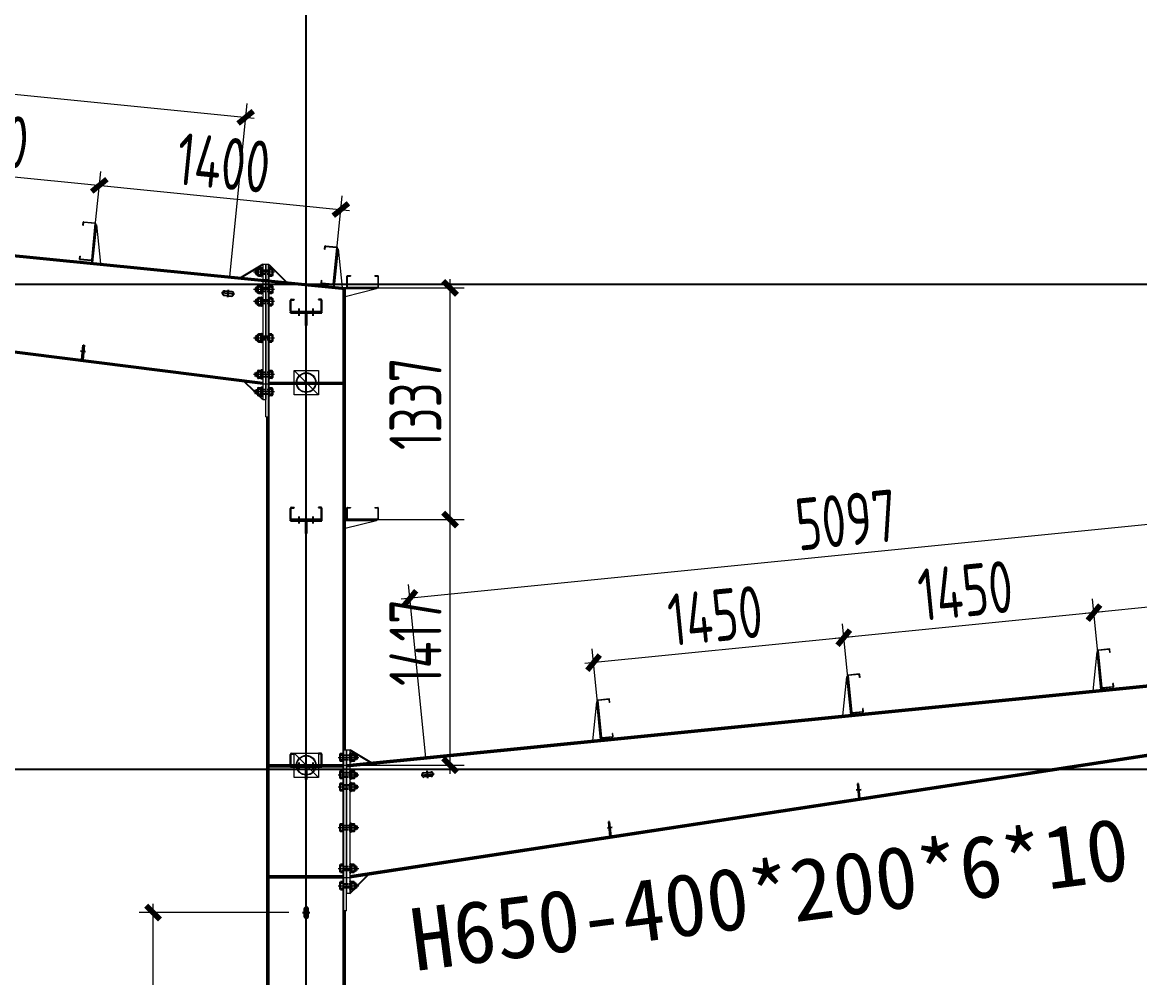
# Model space of a CAD drawing. Header units: millimetres. Extents: x -300006 to 582436, y -239689 to 0.
# Drawn here: x -90840 to -84396, y -213119 to -207606 of the extents above; entities that cross this region are included whole.
import ezdxf

# ---------------------------------------------------------------- set-up
doc = ezdxf.new("R2010")
doc.units = ezdxf.units.MM
doc.linetypes.add('ACAD_ISO02W100', pattern=[15, 12, -3])
doc.linetypes.add('DIVIDE2', pattern=[15.875, 6.35, -3.175, 0, -3.175, 0, -3.175])
for name, color, linetype in [('CENTER', 1, 'Continuous'), ('OTHEA', 253, 'Continuous'), ('PUB_HATCH', 8, 'Continuous'), ('一般文字', 6, 'Continuous'), ('螺栓', 15, 'Continuous')]:
    doc.layers.add(name, color=color, linetype=linetype)
doc.layers.add('钢架', color=7, linetype='Continuous', lineweight=25)
doc.styles.add('宋体', font='')
doc.styles.add('样式 1', font='gbenor.shx', dxfattribs={"width": 0.8, "height": 300})
doc.styles.get('宋体').set_extended_font_data('SimSun')
doc.dimstyles.new('1细化GJ实际标注', dxfattribs={"dimtxt": 800, "dimasz": 80, "dimexe": 80, "dimexo": 100, "dimgap": 50, "dimtad": 1, "dimdec": 0, "dimzin": 0, "dimdsep": 46, "dimtxsty": '样式 1', "dimblk1": 'ARCHTICK', "dimblk2": 'ARCHTICK', "dimsah": 1, "dimcen": 0.09, "dimdle": 50, "dimclrd": 252, "dimclre": 252, "dimclrt": 7, "dimadec": 0, "dimazin": 0, "dimtfac": 1, "dimtdec": 0, "dimtix": 1, "dimtmove": 2, "dimatfit": 3, "dimldrblk": 'ARCHTICK', "dimfxl": 80, "dimtolj": 1, "dimtzin": 0, "dimlwd": 13, "dimlwe": 13, "dimarcsym": 0})

# ---------------------------------------------------------------- blocks, each defined once
blk = doc.blocks.new('螺栓')
at = {"layer": 'CENTER', "lineweight": 18, "ltscale": 10}
blk.add_line((-69.5, 0), (50, 0), dxfattribs=at)
at = {"layer": '螺栓'}
for p, q in [((-58, -18.1), (-58, 18.1)), ((-58, 18.1), (-58, -18.1)), ((-55.3, 22), (-42.4, 22)), ((-39.7, -18.1), (-39.7, 18.1)), ((-39.7, -18.1), (-39.7, 18.1)), ((-39.7, -11), (-39.7, 11)), ((0, -22), (0, 22)), ((2.7, 24.7), (4.6, 24.7)), ((7.3, 22), (7.3, -22)), ((7.3, -18.1), (7.3, 18.1)), ((10.1, 22), (22.9, 22)), ((25.7, -18.1), (25.7, 18.1)), ((25.7, -18.1), (25.7, 18.1)), ((25.7, -11), (25.7, 11)), ((25.7, 11), (36.7, 11)), ((36.7, 11), (39.4, 8.2)), ((39.4, 8.2), (39.4, -7.9)), ((-58, -14.1), (-58, -18.1)), ((-42.4, -22), (-55.3, -22)), ((4.6, -24.8), (2.7, -24.8)), ((7.3, -14.1), (7.3, -18.1)), ((22.9, -22), (10.1, -22)), ((34.8, -11), (25.7, -11)), ((37.1, -11), (34.8, -11)), ((39.4, -7.9), (37.1, -11))]:
    blk.add_line(p, q, dxfattribs=at)
at = {"layer": '螺栓', "color": 5, "linetype": 'ACAD_ISO02W100'}
for p, q in [((-58, -11), (-58, 11)), ((7.3, 11), (-39.7, 11)), ((7.3, -11), (7.3, 11)), ((-39.7, -11), (7.3, -11))]:
    blk.add_line(p, q, dxfattribs=at)
at = {"layer": '螺栓', "lineweight": 18}
for p, q in [((-55.3, 14.1), (-42.4, 14.1)), ((10.1, 14.1), (22.9, 14.1)), ((-55.3, -14.1), (-42.4, -14.1)), ((10.1, -14.1), (22.9, -14.1))]:
    blk.add_line(p, q, dxfattribs=at)
at = {"layer": '螺栓', "color": 5}
for p, q in [((26, 0), (25.8, -11)), ((26.2, 11), (26, 0)), ((27.5, 0), (27.4, -0.7)), ((27.5, 5.1), (27.5, 3.6)), ((27.5, 2.9), (27.5, 1.5)), ((27.5, 0.7), (27.5, 0)), ((27.7, 11), (27.6, 10.2)), ((27.6, 9.5), (27.6, 8)), ((27.6, 7.3), (27.6, 5.8)), ((28.9, 0), (28.7, -11)), ((29.1, 11), (28.9, 0)), ((30.5, 5.1), (30.4, 3.6)), ((30.4, 2.9), (30.4, 1.4)), ((30.4, 0.7), (30.4, 0)), ((30.4, 0), (30.4, -0.8)), ((30.6, 11), (30.5, 10.1)), ((30.5, 9.4), (30.5, 8)), ((30.5, 7.2), (30.5, 5.8)), ((31.8, 0), (31.6, -11)), ((32, 11), (31.8, 0)), ((33.4, 5), (33.3, 3.5)), ((33.3, 2.8), (33.3, 1.4)), ((33.3, 0.6), (33.3, 0)), ((33.3, 0), (33.3, -0.8)), ((33.4, 9.4), (33.4, 7.9)), ((33.4, 7.2), (33.4, 5.7)), ((33.5, 11), (33.5, 10.1)), ((34.7, 0), (34.5, -11)), ((34.9, 11), (34.7, 0)), ((36.2, 2.8), (36.2, 1.3)), ((36.2, 0.6), (36.2, 0)), ((36.2, 0), (36.2, -0.9)), ((36.4, 9.3), (36.3, 7.9)), ((36.3, 7.1), (36.3, 5.7)), ((36.3, 5), (36.3, 3.5)), ((36.4, 11), (36.4, 10)), ((37.6, 0), (37.5, -10.5)), ((37.8, 9.8), (37.6, 0)), ((39.2, 2.7), (39.1, 1.3)), ((39.1, 0.5), (39.1, 0)), ((39.1, 0), (39.1, -0.9)), ((39.3, 8.4), (39.2, 7.8)), ((39.2, 7.1), (39.2, 5.6)), ((39.2, 4.9), (39.2, 3.4)), ((27.4, -5.8), (27.3, -7.3)), ((27.3, -8), (27.3, -9.4)), ((27.3, -10.2), (27.3, -11)), ((27.4, -1.4), (27.4, -2.9)), ((27.4, -3.6), (27.4, -5.1)), ((30.3, -5.9), (30.2, -7.3)), ((30.2, -8), (30.2, -9.5)), ((30.2, -10.2), (30.2, -11)), ((30.3, -1.5), (30.3, -2.9)), ((30.3, -3.7), (30.3, -5.1)), ((33.1, -8.1), (33.1, -9.5)), ((33.1, -10.3), (33.1, -11)), ((33.3, -1.5), (33.2, -3)), ((33.2, -3.7), (33.2, -5.2)), ((33.2, -5.9), (33.2, -7.4)), ((36.1, -8.1), (36, -9.6)), ((36, -10.3), (36, -11)), ((36.2, -1.6), (36.1, -3.1)), ((36.1, -3.8), (36.1, -5.2)), ((36.1, -6), (36.1, -7.4)), ((39.1, -1.6), (39, -3.1)), ((39, -3.8), (39, -5.3)), ((39, -6), (39, -7.5)), ((39, -8.2), (39, -8.5))]:
    blk.add_line(p, q, dxfattribs=at)
at = {"layer": '螺栓'}
for centre, radius, start, end in [((-53.8, 18.1), 4.18, 110.03593, 249.96306), ((-20.3, 0), 37.7, 157.98788, 202.01112), ((-43.9, 18.1), 4.18, 290.03593, 69.96306), ((-77.4, 0), 37.7, 337.98788, 22.01112), ((2.7, 22), 2.75, 89.9995, 179.9995), ((4.6, 22), 2.75, 359.9995, 89.9995), ((11.5, 18.1), 4.18, 110.03593, 249.96306), ((45.1, 0), 37.7, 157.98788, 202.01112), ((21.5, 18.1), 4.18, 290.03593, 69.96306), ((-12.1, 0), 37.7, 337.98788, 22.01112), ((-53.8, -18.1), 4.18, 110.03593, 249.96306), ((-43.9, -18.1), 4.18, 290.03593, 69.96306), ((2.7, -22), 2.75, 179.9995, 269.9995), ((4.6, -22), 2.75, 269.9995, 359.9995), ((11.5, -18.1), 4.18, 110.03593, 249.96306), ((21.5, -18.1), 4.18, 290.03593, 69.96306)]:
    blk.add_arc(centre, radius, start, end, dxfattribs=at)
blk = doc.blocks.new('_ArchTick')
at = {"color": 0, "linetype": 'ByBlock', "const_width": 0.4}
blk.add_lwpolyline([(-0.5, -0.5), (0.5, 0.5)], dxfattribs=at)
blk = doc.blocks.new('*D416')
at = {"color": 252, "lineweight": 13, "transparency": 16777216}
for p, q in [((-91823.4, -208753.2), (-91780.9, -208327.9)), ((-91838.6, -208402.5), (-90346, -208551.6)), ((-90430.3, -208892.4), (-90387.8, -208467))]:
    blk.add_line(p, q, dxfattribs=at)
at = {"layer": 'Defpoints', "color": 0, "transparency": 16777216}
for p in [(-90395.8, -208546.6), (-91833.3, -208852.7), (-90440.3, -208991.9)]:
    blk.add_point(p, dxfattribs=at)
at = {"color": 252, "lineweight": 13, "transparency": 16777216, "xscale": 80, "yscale": 80, "zscale": 80}
for p, rotation in [((-91788.9, -208407.5), 174.294970098202), ((-90395.8, -208546.6), 354.294970098202)]:
    blk.add_blockref('_ArchTick', p, dxfattribs=dict(at, rotation=rotation))
at = {"color": 7, "transparency": 16777216, "insert": (-91072.4, -208278.1), "char_height": 300, "attachment_point": 5, "rotation": 354.29497, "style": '样式 1'}
blk.add_mtext('\\A1;1400', dxfattribs=at)
blk = doc.blocks.new('*D418')
at = {"color": 252, "lineweight": 13, "transparency": 16777216}
for p, q in [((-90430.3, -208892.4), (-90387.8, -208467)), ((-90445.5, -208541.7), (-88953, -208690.8)), ((-89037.3, -209031.6), (-88994.8, -208606.2))]:
    blk.add_line(p, q, dxfattribs=at)
at = {"layer": 'Defpoints', "color": 0, "transparency": 16777216}
for p in [(-89002.7, -208685.8), (-90440.3, -208991.9), (-89047.2, -209131.1)]:
    blk.add_point(p, dxfattribs=at)
at = {"color": 252, "lineweight": 13, "transparency": 16777216, "xscale": 80, "yscale": 80, "zscale": 80}
for p, rotation in [((-90395.8, -208546.6), 174.294970098202), ((-89002.7, -208685.8), 354.294970098202)]:
    blk.add_blockref('_ArchTick', p, dxfattribs=dict(at, rotation=rotation))
at = {"color": 7, "transparency": 16777216, "insert": (-89679.4, -208417.2), "char_height": 300, "attachment_point": 5, "rotation": 354.29497, "style": '样式 1'}
blk.add_mtext('\\A1;1400', dxfattribs=at)
blk = doc.blocks.new('*D425')
at = {"color": 252, "lineweight": 13, "transparency": 16777216}
for p, q in [((-83182.5, -211213.8), (-83225, -210788.5)), ((-83167.3, -210863.1), (-84709.6, -211017.2)), ((-84625.3, -211358), (-84667.8, -210932.6))]:
    blk.add_line(p, q, dxfattribs=at)
at = {"layer": 'Defpoints', "color": 0, "transparency": 16777216}
for p in [(-84659.8, -211012.2), (-83172.5, -211313.3), (-84615.4, -211457.5)]:
    blk.add_point(p, dxfattribs=at)
at = {"color": 252, "lineweight": 13, "transparency": 16777216, "xscale": 80, "yscale": 80, "zscale": 80}
for p, rotation in [((-83217, -210868.1), 5.705221737522388), ((-84659.8, -211012.2), 185.7052217375224)]:
    blk.add_blockref('_ArchTick', p, dxfattribs=dict(at, rotation=rotation))
at = {"color": 7, "transparency": 16777216, "insert": (-83958.3, -210741.2), "char_height": 300, "attachment_point": 5, "rotation": 5.70522, "style": '样式 1'}
blk.add_mtext('\\A1;1450', dxfattribs=at)
blk = doc.blocks.new('*D426')
at = {"color": 252, "lineweight": 13, "transparency": 16777216}
for p, q in [((-84625.3, -211358.1), (-84667.8, -210932.8)), ((-84610.1, -211007.4), (-86152.4, -211161.5)), ((-86068.1, -211502.3), (-86110.6, -211076.9))]:
    blk.add_line(p, q, dxfattribs=at)
at = {"layer": 'Defpoints', "color": 0, "transparency": 16777216}
for p in [(-86102.6, -211156.5), (-84615.3, -211457.6), (-86058.2, -211601.8)]:
    blk.add_point(p, dxfattribs=at)
at = {"color": 252, "lineweight": 13, "transparency": 16777216, "xscale": 80, "yscale": 80, "zscale": 80}
for p, rotation in [((-84659.8, -211012.4), 5.705221737522388), ((-86102.6, -211156.5), 185.7052217375224)]:
    blk.add_blockref('_ArchTick', p, dxfattribs=dict(at, rotation=rotation))
at = {"color": 7, "transparency": 16777216, "insert": (-85401.1, -210885.4), "char_height": 300, "attachment_point": 5, "rotation": 5.70522, "style": '样式 1'}
blk.add_mtext('\\A1;1450', dxfattribs=at)
blk = doc.blocks.new('*D427')
at = {"color": 252, "lineweight": 13, "transparency": 16777216}
for p, q in [((-86068.1, -211502.4), (-86110.6, -211077)), ((-86052.9, -211151.7), (-87595.2, -211305.8)), ((-87510.9, -211646.5), (-87553.4, -211221.2))]:
    blk.add_line(p, q, dxfattribs=at)
at = {"layer": 'Defpoints', "color": 0, "transparency": 16777216}
for p in [(-87545.4, -211300.8), (-86058.1, -211601.9), (-87501, -211746)]:
    blk.add_point(p, dxfattribs=at)
at = {"color": 252, "lineweight": 13, "transparency": 16777216, "xscale": 80, "yscale": 80, "zscale": 80}
for p, rotation in [((-86102.6, -211156.6), 5.705221737522388), ((-87545.4, -211300.8), 185.7052217375224)]:
    blk.add_blockref('_ArchTick', p, dxfattribs=dict(at, rotation=rotation))
at = {"color": 7, "transparency": 16777216, "insert": (-86843.9, -211029.7), "char_height": 300, "attachment_point": 5, "rotation": 5.70522, "style": '样式 1'}
blk.add_mtext('\\A1;1450', dxfattribs=at)
blk = doc.blocks.new('*D452')
at = {"color": 252, "lineweight": 13, "transparency": 16777216}
for p, q in [((-88877.5, -209138.2), (-88292.6, -209138.2)), ((-88372.6, -210525.6), (-88372.6, -209088.2)), ((-88877.5, -210475.6), (-88292.6, -210475.6))]:
    blk.add_line(p, q, dxfattribs=at)
at = {"layer": 'Defpoints', "color": 0, "transparency": 16777216}
for p in [(-88977.5, -209138.2), (-88372.6, -209138.2), (-88977.5, -210475.6)]:
    blk.add_point(p, dxfattribs=at)
at = {"color": 252, "lineweight": 13, "transparency": 16777216, "xscale": 80, "yscale": 80, "zscale": 80}
for p, rotation in [((-88372.6, -209138.2), 90), ((-88372.6, -210475.6), 270)]:
    blk.add_blockref('_ArchTick', p, dxfattribs=dict(at, rotation=rotation))
at = {"color": 7, "transparency": 16777216, "insert": (-88572.6, -209806.9), "char_height": 300, "attachment_point": 5, "rotation": 90, "style": '样式 1'}
blk.add_mtext('\\A1;1337', dxfattribs=at)
blk = doc.blocks.new('*D453')
at = {"color": 252, "lineweight": 13, "transparency": 16777216}
for p, q in [((-88372.6, -211942.9), (-88372.6, -210425.6)), ((-88877.3, -210475.6), (-88292.6, -210475.6)), ((-88869.5, -211892.9), (-88292.6, -211892.9))]:
    blk.add_line(p, q, dxfattribs=at)
at = {"layer": 'Defpoints', "color": 0, "transparency": 16777216}
for p in [(-88977.3, -210475.6), (-88372.6, -210475.6), (-88969.5, -211892.9)]:
    blk.add_point(p, dxfattribs=at)
at = {"color": 252, "lineweight": 13, "transparency": 16777216, "xscale": 80, "yscale": 80, "zscale": 80}
for p, rotation in [((-88372.6, -210475.6), 90), ((-88372.6, -211892.9), 270)]:
    blk.add_blockref('_ArchTick', p, dxfattribs=dict(at, rotation=rotation))
at = {"color": 7, "transparency": 16777216, "insert": (-88572.6, -211184.3), "char_height": 300, "attachment_point": 5, "rotation": 90, "style": '样式 1'}
blk.add_mtext('\\A1;1417', dxfattribs=at)
blk = doc.blocks.new('*D461')
at = {"color": 252, "lineweight": 13, "transparency": 16777216}
for p, q in [((-95491.5, -208486.8), (-95391.8, -207489.5)), ((-95449.5, -207564.2), (-89501.9, -208158.9)), ((-89643.5, -209072), (-89543.7, -208074.3))]:
    blk.add_line(p, q, dxfattribs=at)
at = {"layer": 'Defpoints', "color": 0, "transparency": 16777216}
for p in [(-89551.7, -208153.9), (-95501.4, -208586.3), (-89653.5, -209171.5)]:
    blk.add_point(p, dxfattribs=at)
at = {"color": 252, "lineweight": 13, "transparency": 16777216, "xscale": 80, "yscale": 80, "zscale": 80}
for p, rotation in [((-95399.7, -207569.1), 174.2894068624918), ((-89551.7, -208153.9), 354.2894068624918)]:
    blk.add_blockref('_ArchTick', p, dxfattribs=dict(at, rotation=rotation))
at = {"color": 7, "transparency": 16777216, "insert": (-92455.8, -207662.5), "char_height": 300, "attachment_point": 5, "rotation": 354.28941, "style": '样式 1'}
blk.add_mtext('\\A1;5877', dxfattribs=at)
blk = doc.blocks.new('*D465')
at = {"color": 252, "lineweight": 13, "transparency": 16777216}
for p, q in [((-83440.5, -211340), (-83540.2, -210342.8)), ((-83482.5, -210417.4), (-88654.2, -210934.6)), ((-88512.6, -211847.2), (-88612.4, -210850))]:
    blk.add_line(p, q, dxfattribs=at)
at = {"layer": 'Defpoints', "color": 0, "transparency": 16777216}
for p in [(-88604.4, -210929.6), (-83430.5, -211439.5), (-88502.7, -211946.7)]:
    blk.add_point(p, dxfattribs=at)
at = {"color": 252, "lineweight": 13, "transparency": 16777216, "xscale": 80, "yscale": 80, "zscale": 80}
for p, rotation in [((-83532.2, -210422.4), 5.710593137500392), ((-88604.4, -210929.6), 185.7105931375004)]:
    blk.add_blockref('_ArchTick', p, dxfattribs=dict(at, rotation=rotation))
at = {"color": 7, "transparency": 16777216, "insert": (-86088.2, -210477), "char_height": 300, "attachment_point": 5, "rotation": 5.71059, "style": '样式 1'}
blk.add_mtext('\\A1;5097', dxfattribs=at)
blk = doc.blocks.new('*D475')
at = {"color": 252, "lineweight": 13, "transparency": 16777216}
for p, q in [((-90085.7, -214565.7), (-90085.7, -212693.2)), ((-89302.5, -212743.2), (-90165.7, -212743.2)), ((-89302.5, -214515.7), (-90165.7, -214515.7))]:
    blk.add_line(p, q, dxfattribs=at)
at = {"layer": 'Defpoints', "color": 0, "transparency": 16777216}
for p in [(-90085.7, -212743.2), (-89202.5, -212743.2), (-89202.5, -214515.7)]:
    blk.add_point(p, dxfattribs=at)
at = {"color": 252, "lineweight": 13, "transparency": 16777216, "xscale": 80, "yscale": 80, "zscale": 80}
for p, rotation in [((-90085.7, -212743.2), 90), ((-90085.7, -214515.7), 270)]:
    blk.add_blockref('_ArchTick', p, dxfattribs=dict(at, rotation=rotation))
at = {"color": 7, "transparency": 16777216, "insert": (-90285.7, -213629.4), "char_height": 300, "attachment_point": 5, "rotation": 90, "style": '样式 1'}
blk.add_mtext('\\A1;1772', dxfattribs=at)

msp = doc.modelspace()

# ---------------------------------------------------------------- linework, layer by layer
at = {"color": 1}
for p, q in [((-89202.5, -221915.7), (-89202.5, -200167.6)), ((-89202.5, -221915.7), (-89202.5, -205250.3)), ((-113565.6, -209115.7), (-52679.5, -209115.7)), ((-113565.6, -211915.7), (-52679.5, -211915.7))]:
    msp.add_line(p, q, dxfattribs=at)
at = {"color": 0}
for p, q in [((-98997.5, -208136.2), (-88977.5, -209138.2)), ((-98979.5, -208146), (-88977.5, -209146.2)), ((-98979.5, -208478.4), (-89453.5, -209684.6)), ((-98979.5, -208486.5), (-89453.5, -209692.7)), ((-89417.5, -221915.7), (-89417.5, -209002.4)), ((-88987.5, -221915.7), (-88987.5, -209137.2)), ((-88977.5, -211802.9), (-88977.5, -209138.2)), ((-89417.5, -209684.7), (-88987.5, -209684.7)), ((-89417.5, -209692.7), (-88987.5, -209692.7)), ((-89427.5, -221915.7), (-89427.5, -209882.7)), ((-84220.4, -211418), (-88969.5, -211892.9)), ((-84219.4, -211427.9), (-88968.5, -211902.8)), ((-84182.9, -211806.5), (-88953, -212533.3)), ((-84181.4, -211816.3), (-88951.5, -212543.2)), ((-88987.5, -211892.9), (-89417.5, -211892.9)), ((-88987.5, -211902.9), (-89417.5, -211902.9)), ((-88987.5, -212533.2), (-89417.5, -212533.2)), ((-88987.5, -212543.2), (-89417.5, -212543.2)), ((-88977.5, -221915.7), (-88977.5, -212733.2))]:
    msp.add_line(p, q, dxfattribs=at)
at = {"color": 3, "lineweight": 13}
for p, q in [((-90489.9, -208775.8), (-90488.1, -208758.9)), ((-90489.9, -208775.8), (-90488.1, -208758.9)), ((-90486.9, -208776.1), (-90485.3, -208761.2)), ((-90486.9, -208776.1), (-90485.3, -208761.2)), ((-90484.8, -208756.2), (-90420.1, -208762.5)), ((-90484.8, -208756.2), (-90420.1, -208762.5)), ((-90483.1, -208759.4), (-90422.4, -208765.3)), ((-90483.1, -208759.4), (-90422.4, -208765.3)), ((-90489.9, -208775.8), (-90486.9, -208776.1)), ((-90489.9, -208775.8), (-90486.9, -208776.1)), ((-90420.7, -208767.4), (-90441.7, -208976.7)), ((-90420.7, -208767.4), (-90441.7, -208976.7)), ((-90417.4, -208764.4), (-90440.3, -208991.9)), ((-90417.4, -208764.4), (-90440.3, -208991.9)), ((-90418.2, -208772.7), (-90440.3, -208991.9)), ((-90418.2, -208772.7), (-90440.3, -208991.9)), ((-90417.5, -208765.8), (-90438.9, -208979)), ((-90417.5, -208765.8), (-90438.9, -208979)), ((-90412.2, -208773.4), (-90434.3, -208992.5)), ((-90412.2, -208773.4), (-90434.3, -208992.5)), ((-90412.2, -208773.4), (-90434.3, -208992.5)), ((-90412.2, -208773.4), (-90434.3, -208992.5)), ((-90418.2, -208772.7), (-90412.2, -208773.4)), ((-90418.2, -208772.7), (-90412.2, -208773.4)), ((-90412.2, -208773.4), (-90388.8, -208997)), ((-90412.2, -208773.4), (-90388.8, -208997)), ((-90509.5, -208972), (-90507.8, -208955.1)), ((-90509.5, -208972), (-90507.8, -208955.1)), ((-90507.8, -208955.1), (-90504.8, -208955.4)), ((-90507.8, -208955.1), (-90504.8, -208955.4)), ((-90506.4, -208970.4), (-90504.8, -208955.4)), ((-90506.4, -208970.4), (-90504.8, -208955.4)), ((-89096.8, -208914.9), (-89095, -208898)), ((-89096.8, -208914.9), (-89095, -208898)), ((-89096.8, -208914.9), (-89093.8, -208915.2)), ((-89096.8, -208914.9), (-89093.8, -208915.2)), ((-89093.8, -208915.2), (-89092.3, -208900.3)), ((-89093.8, -208915.2), (-89092.3, -208900.3)), ((-89091.7, -208895.4), (-89027.1, -208901.6)), ((-89091.7, -208895.4), (-89027.1, -208901.6)), ((-89090.1, -208898.5), (-89029.4, -208904.4)), ((-89090.1, -208898.5), (-89029.4, -208904.4)), ((-89027.6, -208906.6), (-89048.6, -209115.8)), ((-89027.6, -208906.6), (-89048.6, -209115.8)), ((-89024.3, -208903.6), (-89047.2, -209131.1)), ((-89024.3, -208903.6), (-89047.2, -209131.1)), ((-89025.1, -208911.9), (-89047.2, -209131.1)), ((-89025.1, -208911.9), (-89047.2, -209131.1)), ((-89024.4, -208904.9), (-89045.8, -209118.1)), ((-89024.4, -208904.9), (-89045.8, -209118.1)), ((-89019.2, -208912.5), (-89041.2, -209131.7)), ((-89019.2, -208912.5), (-89041.2, -209131.7)), ((-89019.2, -208912.5), (-89041.2, -209131.7)), ((-89019.2, -208912.5), (-89041.2, -209131.7)), ((-89025.1, -208911.9), (-89019.2, -208912.5)), ((-89025.1, -208911.9), (-89019.2, -208912.5)), ((-89019.2, -208912.5), (-88995.8, -209136.2)), ((-89019.2, -208912.5), (-88995.8, -209136.2)), ((-90442.2, -208981.6), (-90506.9, -208975.3)), ((-90442.2, -208981.6), (-90506.9, -208975.3)), ((-90443.9, -208978.4), (-90504.6, -208972.6)), ((-90443.9, -208978.4), (-90504.6, -208972.6)), ((-90440.3, -208991.9), (-90388.8, -208997)), ((-90440.3, -208991.9), (-90388.8, -208997)), ((-88967.4, -209135.2), (-88967.7, -209070.2)), ((-88967.4, -209135.2), (-88967.7, -209070.2)), ((-88964.4, -209133.2), (-88964.7, -209072.3)), ((-88964.4, -209133.2), (-88964.7, -209072.3)), ((-88964.6, -209067.3), (-88947.6, -209067.3)), ((-88964.6, -209067.3), (-88947.6, -209067.3)), ((-88962.7, -209070.3), (-88947.7, -209070.3)), ((-88962.7, -209070.3), (-88947.7, -209070.3)), ((-88947.6, -209067.3), (-88947.7, -209070.3)), ((-88947.6, -209067.3), (-88947.7, -209070.3)), ((-88807.4, -209067.2), (-88790.4, -209067.3)), ((-88807.4, -209067.2), (-88807.4, -209070.2)), ((-88807.4, -209067.2), (-88807.4, -209070.2)), ((-88807.4, -209067.2), (-88790.4, -209067.3)), ((-88807.4, -209070.2), (-88792.4, -209070.2)), ((-88807.4, -209070.2), (-88792.4, -209070.2)), ((-88790.4, -209072.3), (-88790.2, -209133.2)), ((-88790.4, -209072.3), (-88790.2, -209133.2)), ((-88787.4, -209070.3), (-88787.2, -209135.2)), ((-88787.4, -209070.3), (-88787.2, -209135.2)), ((-89116.5, -209111.2), (-89114.7, -209094.3)), ((-89116.5, -209111.2), (-89114.7, -209094.3)), ((-89114.7, -209094.3), (-89111.7, -209094.6)), ((-89114.7, -209094.3), (-89111.7, -209094.6)), ((-89049.1, -209120.8), (-89113.8, -209114.5)), ((-89049.1, -209120.8), (-89113.8, -209114.5)), ((-89113.3, -209109.5), (-89111.7, -209094.6)), ((-89113.3, -209109.5), (-89111.7, -209094.6)), ((-89050.8, -209117.6), (-89111.5, -209111.7)), ((-89050.8, -209117.6), (-89111.5, -209111.7)), ((-89047.2, -209131.1), (-88995.8, -209136.2)), ((-89047.2, -209131.1), (-88995.8, -209136.2)), ((-88789.6, -209138.2), (-88977.5, -209138.2)), ((-88789.7, -209138.2), (-88977.5, -209138.2)), ((-88977.5, -209138.2), (-88977.4, -209189.9)), ((-88977.5, -209138.2), (-88977.4, -209189.9)), ((-88789.7, -209138.2), (-88977.5, -209138.2)), ((-88789.6, -209138.2), (-88977.5, -209138.2)), ((-88797.2, -209144.2), (-88977.5, -209144.2)), ((-88797.2, -209144.2), (-88977.5, -209144.2)), ((-88797.2, -209144.2), (-88977.5, -209144.2)), ((-88797.2, -209144.2), (-88977.5, -209144.2)), ((-88797.2, -209144.2), (-88977.4, -209189.9)), ((-88797.2, -209144.2), (-88977.4, -209189.9)), ((-88790.2, -209138.2), (-88964.5, -209138.2)), ((-88790.2, -209138.2), (-88964.5, -209138.2)), ((-88792.2, -209135.2), (-88962.4, -209135.2)), ((-88792.2, -209135.2), (-88962.4, -209135.2)), ((-88797.2, -209138.2), (-88797.2, -209144.2)), ((-88797.2, -209138.2), (-88797.2, -209144.2)), ((-88967.4, -210472.7), (-88967.7, -210407.7)), ((-88967.4, -210472.7), (-88967.7, -210407.7)), ((-88964.4, -210470.7), (-88964.7, -210409.7)), ((-88964.4, -210470.7), (-88964.7, -210409.7)), ((-88964.6, -210404.7), (-88947.6, -210404.8)), ((-88964.6, -210404.7), (-88947.6, -210404.8)), ((-88962.7, -210407.7), (-88947.7, -210407.8)), ((-88962.7, -210407.7), (-88947.7, -210407.8)), ((-88947.6, -210404.8), (-88947.7, -210407.8)), ((-88947.6, -210404.8), (-88947.7, -210407.8)), ((-88807.4, -210404.6), (-88790.4, -210404.7)), ((-88807.4, -210404.6), (-88807.4, -210407.6)), ((-88807.4, -210404.6), (-88807.4, -210407.6)), ((-88807.4, -210404.6), (-88790.4, -210404.7)), ((-88807.4, -210407.6), (-88792.4, -210407.7)), ((-88807.4, -210407.6), (-88792.4, -210407.7)), ((-88790.4, -210409.7), (-88790.2, -210470.7)), ((-88790.4, -210409.7), (-88790.2, -210470.7)), ((-88787.4, -210407.7), (-88787.2, -210472.7)), ((-88787.4, -210407.7), (-88787.2, -210472.7)), ((-88789.6, -210475.6), (-88977.5, -210475.6)), ((-88789.7, -210475.7), (-88977.5, -210475.6)), ((-88977.5, -210475.6), (-88977.4, -210527.3)), ((-88977.5, -210475.6), (-88977.4, -210527.3)), ((-88789.7, -210475.7), (-88977.5, -210475.6)), ((-88789.6, -210475.6), (-88977.5, -210475.6)), ((-88797.2, -210481.7), (-88977.5, -210481.6)), ((-88797.2, -210481.7), (-88977.5, -210481.6)), ((-88797.2, -210481.7), (-88977.5, -210481.6)), ((-88797.2, -210481.7), (-88977.5, -210481.6)), ((-88797.2, -210481.7), (-88977.4, -210527.3)), ((-88797.2, -210481.7), (-88977.4, -210527.3)), ((-88790.2, -210475.7), (-88964.5, -210475.7)), ((-88790.2, -210475.7), (-88964.5, -210475.7)), ((-88792.2, -210472.7), (-88962.4, -210472.7)), ((-88792.2, -210472.7), (-88962.4, -210472.7)), ((-88797.2, -210475.7), (-88797.2, -210481.7)), ((-88797.2, -210475.7), (-88797.2, -210481.7)), ((-84643.4, -211239), (-84666.8, -211462.6)), ((-84643.4, -211239), (-84666.8, -211462.6)), ((-84637.4, -211238.3), (-84643.4, -211239)), ((-84637.4, -211238.3), (-84643.4, -211239)), ((-84643.4, -211239), (-84621.3, -211458.1)), ((-84643.4, -211239), (-84621.3, -211458.1)), ((-84643.4, -211239), (-84621.3, -211458.1)), ((-84643.4, -211239), (-84621.3, -211458.1)), ((-84638.2, -211230), (-84615.4, -211457.5)), ((-84638.2, -211230), (-84615.4, -211457.5)), ((-84638.2, -211231.4), (-84616.7, -211444.6)), ((-84638.2, -211231.4), (-84616.7, -211444.6)), ((-84637.4, -211238.3), (-84615.4, -211457.5)), ((-84637.4, -211238.3), (-84615.4, -211457.5)), ((-84570.8, -211221.8), (-84635.5, -211228.1)), ((-84570.8, -211221.8), (-84635.5, -211228.1)), ((-84635, -211233), (-84613.9, -211442.2)), ((-84635, -211233), (-84613.9, -211442.2)), ((-84572.5, -211225), (-84633.2, -211230.8)), ((-84572.5, -211225), (-84633.2, -211230.8)), ((-84568.7, -211241.7), (-84570.3, -211226.7)), ((-84568.7, -211241.7), (-84570.3, -211226.7)), ((-84565.7, -211241.4), (-84568.7, -211241.7)), ((-84565.7, -211241.4), (-84568.7, -211241.7)), ((-84565.7, -211241.4), (-84567.5, -211224.4)), ((-84565.7, -211241.4), (-84567.5, -211224.4)), ((-86086.2, -211383.2), (-86109.6, -211606.9)), ((-86086.2, -211383.2), (-86109.6, -211606.9)), ((-86080.2, -211382.6), (-86086.2, -211383.2)), ((-86080.2, -211382.6), (-86086.2, -211383.2)), ((-86086.2, -211383.2), (-86064.1, -211602.4)), ((-86086.2, -211383.2), (-86064.1, -211602.4)), ((-86086.2, -211383.2), (-86064.1, -211602.4)), ((-86086.2, -211383.2), (-86064.1, -211602.4)), ((-86081, -211374.3), (-86058.2, -211601.8)), ((-86081, -211374.3), (-86058.2, -211601.8)), ((-86081, -211375.6), (-86059.5, -211588.8)), ((-86081, -211375.6), (-86059.5, -211588.8)), ((-86080.2, -211382.6), (-86058.2, -211601.8)), ((-86080.2, -211382.6), (-86058.2, -211601.8)), ((-86013.6, -211366.1), (-86078.3, -211372.4)), ((-86013.6, -211366.1), (-86078.3, -211372.4)), ((-86077.8, -211377.3), (-86056.7, -211586.5)), ((-86077.8, -211377.3), (-86056.7, -211586.5)), ((-86015.3, -211369.2), (-86076, -211375.1)), ((-86015.3, -211369.2), (-86076, -211375.1)), ((-86011.5, -211385.9), (-86013.1, -211371)), ((-86011.5, -211385.9), (-86013.1, -211371)), ((-86008.5, -211385.6), (-86011.5, -211385.9)), ((-86008.5, -211385.6), (-86011.5, -211385.9)), ((-86008.5, -211385.6), (-86010.3, -211368.7)), ((-86008.5, -211385.6), (-86010.3, -211368.7)), ((-84615.4, -211457.5), (-84666.8, -211462.6)), ((-84615.4, -211457.5), (-84666.8, -211462.6)), ((-84613.4, -211447.2), (-84548.7, -211440.9)), ((-84613.4, -211447.2), (-84548.7, -211440.9)), ((-84611.7, -211444), (-84551.1, -211438.2)), ((-84611.7, -211444), (-84551.1, -211438.2)), ((-84547.9, -211420.7), (-84550.8, -211421)), ((-84547.9, -211420.7), (-84550.8, -211421)), ((-84549.3, -211436), (-84550.8, -211421)), ((-84549.3, -211436), (-84550.8, -211421)), ((-84546.1, -211437.6), (-84547.9, -211420.7)), ((-84546.1, -211437.6), (-84547.9, -211420.7)), ((-87529, -211527.5), (-87552.4, -211751.2)), ((-87529, -211527.5), (-87552.4, -211751.2)), ((-87523, -211526.9), (-87529, -211527.5)), ((-87523, -211526.9), (-87529, -211527.5)), ((-87529, -211527.5), (-87506.9, -211746.6)), ((-87529, -211527.5), (-87506.9, -211746.6)), ((-87529, -211527.5), (-87506.9, -211746.6)), ((-87529, -211527.5), (-87506.9, -211746.6)), ((-87523.8, -211518.6), (-87501, -211746)), ((-87523.8, -211518.6), (-87501, -211746)), ((-87523.8, -211519.9), (-87502.3, -211733.1)), ((-87523.8, -211519.9), (-87502.3, -211733.1)), ((-87523, -211526.9), (-87501, -211746)), ((-87523, -211526.9), (-87501, -211746)), ((-87456.4, -211510.3), (-87521.1, -211516.6)), ((-87456.4, -211510.3), (-87521.1, -211516.6)), ((-87520.6, -211521.6), (-87499.5, -211730.8)), ((-87520.6, -211521.6), (-87499.5, -211730.8)), ((-87458.1, -211513.5), (-87518.8, -211519.4)), ((-87458.1, -211513.5), (-87518.8, -211519.4)), ((-87454.3, -211530.2), (-87455.9, -211515.3)), ((-87454.3, -211530.2), (-87455.9, -211515.3)), ((-87451.3, -211529.9), (-87454.3, -211530.2)), ((-87451.3, -211529.9), (-87454.3, -211530.2)), ((-87451.3, -211529.9), (-87453.1, -211513)), ((-87451.3, -211529.9), (-87453.1, -211513)), ((-86056.2, -211591.5), (-85991.6, -211585.2)), ((-86056.2, -211591.5), (-85991.6, -211585.2)), ((-86054.5, -211588.3), (-85993.9, -211582.4)), ((-86054.5, -211588.3), (-85993.9, -211582.4)), ((-85990.7, -211565), (-85993.6, -211565.3)), ((-85990.7, -211565), (-85993.6, -211565.3)), ((-85992.1, -211580.2), (-85993.6, -211565.3)), ((-85992.1, -211580.2), (-85993.6, -211565.3)), ((-85988.9, -211581.9), (-85990.7, -211565)), ((-85988.9, -211581.9), (-85990.7, -211565)), ((-86058.2, -211601.8), (-86109.6, -211606.9)), ((-86058.2, -211601.8), (-86109.6, -211606.9)), ((-87497.3, -211732.6), (-87436.7, -211726.7)), ((-87497.3, -211732.6), (-87436.7, -211726.7)), ((-87433.5, -211709.3), (-87436.4, -211709.6)), ((-87433.5, -211709.3), (-87436.4, -211709.6)), ((-87434.9, -211724.5), (-87436.4, -211709.6)), ((-87434.9, -211724.5), (-87436.4, -211709.6)), ((-87431.7, -211726.2), (-87433.5, -211709.3)), ((-87431.7, -211726.2), (-87433.5, -211709.3)), ((-87501, -211746), (-87552.4, -211751.2)), ((-87501, -211746), (-87552.4, -211751.2)), ((-87499, -211735.8), (-87434.4, -211729.5)), ((-87499, -211735.8), (-87434.4, -211729.5))]:
    msp.add_line(p, q, dxfattribs=at)
at = {"color": 4, "linetype": 'ByBlock', "lineweight": 18}
for p, q in [((-89435.5, -209002.4), (-89453.5, -209002.4)), ((-89453.5, -209002.4), (-89453.5, -209782.7)), ((-89417.5, -209002.4), (-89435.5, -209002.4)), ((-89435.5, -209002.4), (-89435.5, -209782.7)), ((-89435.5, -209882.7), (-89435.5, -209002.4)), ((-89417.5, -209882.7), (-89417.5, -209002.4)), ((-89417.5, -209092.4), (-89453.5, -209092.4)), ((-89132.5, -209754.7), (-89272.5, -209614.7)), ((-89453.5, -209692.7), (-89417.5, -209692.7)), ((-89453.5, -209782.7), (-89435.5, -209782.7)), ((-89435.5, -209882.7), (-89417.5, -209882.7)), ((-89132.5, -211962.9), (-89272.5, -211822.9)), ((-88987.5, -212733.2), (-88987.5, -211802.9)), ((-88987.5, -211802.9), (-88969.5, -211802.9)), ((-88969.5, -211802.9), (-88969.5, -212633.2)), ((-88969.5, -212733.2), (-88969.5, -211802.9)), ((-88969.5, -211802.9), (-88951.5, -211802.9)), ((-88951.5, -211802.9), (-88951.5, -212633.2)), ((-88987.5, -211892.9), (-88951.5, -211892.9)), ((-88951.5, -212543.2), (-88987.5, -212543.2)), ((-88951.5, -212633.2), (-88969.5, -212633.2)), ((-88969.5, -212733.2), (-88987.5, -212733.2))]:
    msp.add_line(p, q, dxfattribs=at)
for p, q in [((-89615.9, -209174.8), (-89691, -209167.3)), ((-89674.5, -209181), (-89634.7, -209185)), ((-89632.3, -209161.1), (-89672.1, -209157.1)), ((-89655.5, -209191.8), (-89651.3, -209150.3)), ((-88540.2, -211950.5), (-88465.1, -211943)), ((-88523.8, -211936.8), (-88484, -211932.8)), ((-88481.6, -211956.7), (-88521.4, -211960.6)), ((-88500.6, -211967.4), (-88504.8, -211926)), ((-89223.3, -212743.2), (-89181.6, -212743.2)), ((-89214.5, -212723.2), (-89214.5, -212763.2)), ((-89202.5, -212780.9), (-89202.5, -212705.5)), ((-89190.5, -212763.2), (-89190.5, -212723.2))]:
    msp.add_line(p, q)
at = {"color": 3}
for p, q in [((-89292.5, -209270.8), (-89292.5, -209210.8)), ((-89290.5, -209270.8), (-89290.5, -209210.8)), ((-89287.5, -209205.8), (-89272.5, -209205.8)), ((-89287.5, -209207.8), (-89272.5, -209207.8)), ((-89272.5, -209207.8), (-89272.5, -209205.8)), ((-89117.5, -209205.8), (-89132.5, -209205.8)), ((-89132.5, -209205.8), (-89132.5, -209207.8)), ((-89117.5, -209207.8), (-89132.5, -209207.8)), ((-89114.5, -209270.8), (-89114.5, -209210.8)), ((-89112.5, -209270.8), (-89112.5, -209210.8)), ((-89292.5, -209275.8), (-89112.5, -209275.8)), ((-89292.5, -209281.8), (-89292.5, -209275.8)), ((-89287.5, -209273.8), (-89117.5, -209273.8)), ((-89112.5, -209281.8), (-89112.5, -209275.8)), ((-89292.5, -209281.8), (-89112.5, -209281.8)), ((-89205.5, -209355.8), (-89205.5, -209281.8)), ((-89199.5, -209355.8), (-89199.5, -209281.8)), ((-89205.5, -209355.8), (-89199.5, -209355.8)), ((-89292.5, -210470.6), (-89292.5, -210410.6)), ((-89290.5, -210470.6), (-89290.5, -210410.6)), ((-89287.5, -210405.6), (-89272.5, -210405.6)), ((-89287.5, -210407.6), (-89272.5, -210407.6)), ((-89272.5, -210407.6), (-89272.5, -210405.6)), ((-89117.5, -210405.6), (-89132.5, -210405.6)), ((-89132.5, -210405.6), (-89132.5, -210407.6)), ((-89117.5, -210407.6), (-89132.5, -210407.6)), ((-89114.5, -210470.6), (-89114.5, -210410.6)), ((-89112.5, -210470.6), (-89112.5, -210410.6)), ((-89292.5, -210475.6), (-89112.5, -210475.6)), ((-89292.5, -210481.6), (-89292.5, -210475.6)), ((-89292.5, -210481.6), (-89112.5, -210481.6)), ((-89287.5, -210473.6), (-89117.5, -210473.6)), ((-89205.5, -210555.6), (-89205.5, -210481.6)), ((-89199.5, -210555.6), (-89199.5, -210481.6)), ((-89112.5, -210481.6), (-89112.5, -210475.6)), ((-89205.5, -210555.6), (-89199.5, -210555.6)), ((-89292.5, -211890.8), (-89292.5, -211830.8)), ((-89290.5, -211890.8), (-89290.5, -211830.8)), ((-89287.5, -211825.8), (-89272.5, -211825.8)), ((-89287.5, -211827.8), (-89272.5, -211827.8)), ((-89272.5, -211827.8), (-89272.5, -211825.8)), ((-89117.5, -211825.8), (-89132.5, -211825.8)), ((-89132.5, -211825.8), (-89132.5, -211827.8)), ((-89117.5, -211827.8), (-89132.5, -211827.8)), ((-89114.5, -211890.8), (-89114.5, -211830.8)), ((-89112.5, -211890.8), (-89112.5, -211830.8)), ((-89292.5, -211895.8), (-89112.5, -211895.8)), ((-89292.5, -211901.8), (-89292.5, -211895.8)), ((-89292.5, -211901.8), (-89112.5, -211901.8)), ((-89287.5, -211893.8), (-89117.5, -211893.8)), ((-89205.5, -211975.8), (-89205.5, -211901.8)), ((-89199.5, -211975.8), (-89199.5, -211901.8)), ((-89112.5, -211901.8), (-89112.5, -211895.8)), ((-89205.5, -211975.8), (-89199.5, -211975.8))]:
    msp.add_line(p, q, dxfattribs=at)
at = {"color": 3, "linetype": 'DIVIDE2', "ltscale": 10}
for p, q in [((-89242.5, -209298.5), (-89242.5, -209257)), ((-89162.5, -209298.5), (-89162.5, -209257)), ((-89242.5, -210498.3), (-89242.5, -210456.8)), ((-89162.5, -210498.3), (-89162.5, -210456.8)), ((-89242.5, -211918.5), (-89242.5, -211877)), ((-89162.5, -211918.5), (-89162.5, -211877))]:
    msp.add_line(p, q, dxfattribs=at)
at = {"color": 0, "ltscale": 1.5}
for p, q in [((-89453.5, -209782.7), (-89558.2, -209679.4)), ((-88951.5, -212633.2), (-88847.1, -212527.5))]:
    msp.add_line(p, q, dxfattribs=at)
for points in [[(-90503.3, -209501.6), (-90475.8, -209504.4)], [(-86002.9, -212033.9), (-86030.3, -212036.6)], [(-87438.2, -212252.6), (-87465.7, -212255.4)]]:
    msp.add_lwpolyline(points)
at = {"const_width": 10}
for points in [[(-90496.3, -209502.3), (-90482.1, -209503.7)], [(-86009.8, -212034.6), (-86024, -212036)], [(-87445.2, -212253.3), (-87459.4, -212254.7)]]:
    msp.add_lwpolyline(points, dxfattribs=at)
at = {"color": 4, "linetype": 'ByBlock', "lineweight": 18}
for points in [[(-89272.5, -209614.7), (-89132.5, -209614.7), (-89132.5, -209754.7), (-89272.5, -209754.7)], [(-89272.5, -211822.9), (-89132.5, -211822.9), (-89132.5, -211962.9), (-89272.5, -211962.9)]]:
    msp.add_lwpolyline(points, close=True, dxfattribs=at)
for centre, radius in [((-89202.5, -209684.7), 57), ((-89202.5, -209684.7), 54), ((-89202.5, -211892.9), 57), ((-89202.5, -211892.9), 54)]:
    msp.add_circle(centre, radius, dxfattribs=at)
at = {"color": 3, "lineweight": 13}
for centre, radius, start, end in [((-90485.1, -208759.2), 3, 84.00233, 174.00233), ((-90485.1, -208759.2), 3, 84.00233, 174.00233), ((-90483.3, -208761.4), 2, 84.00233, 174.00233), ((-90483.3, -208761.4), 2, 84.00233, 174.00233), ((-90420.5, -208765.5), 3, 354.00233, 84.00233), ((-90420.5, -208765.5), 3, 354.00233, 84.00233), ((-90422.7, -208767.2), 2, 354.00233, 84.00233), ((-90422.7, -208767.2), 2, 354.00233, 84.00233), ((-89092.1, -208898.3), 3, 84.00233, 174.00233), ((-89092.1, -208898.3), 3, 84.00233, 174.00233), ((-89090.3, -208900.5), 2, 84.00233, 174.00233), ((-89090.3, -208900.5), 2, 84.00233, 174.00233), ((-89029.6, -208906.4), 2, 354.00233, 84.00233), ((-89029.6, -208906.4), 2, 354.00233, 84.00233), ((-89027.4, -208904.6), 3, 354.00233, 84.00233), ((-89027.4, -208904.6), 3, 354.00233, 84.00233), ((-90506.6, -208972.4), 3, 174.00233, 264.00233), ((-90506.6, -208972.4), 3, 174.00233, 264.00233), ((-90504.4, -208970.6), 2, 174.00233, 264.00233), ((-90504.4, -208970.6), 2, 174.00233, 264.00233), ((-90443.7, -208976.4), 2, 264.00233, 354.00233), ((-90443.7, -208976.4), 2, 264.00233, 354.00233), ((-90441.9, -208978.6), 3, 264.00233, 354.00233), ((-90441.9, -208978.6), 3, 264.00233, 354.00233), ((-88964.7, -209070.3), 3, 89.74495, 179.74494), ((-88964.7, -209070.3), 3, 89.74495, 179.74494), ((-88962.7, -209072.3), 2, 89.74495, 179.74494), ((-88962.7, -209072.3), 2, 89.74495, 179.74494), ((-88792.4, -209072.2), 2, 359.74494, 89.74495), ((-88792.4, -209072.2), 2, 359.74494, 89.74495), ((-88790.4, -209070.3), 3, 359.74494, 89.74495), ((-88790.4, -209070.3), 3, 359.74494, 89.74495), ((-89113.5, -209111.5), 3, 174.00233, 264.00233), ((-89113.5, -209111.5), 3, 174.00233, 264.00233), ((-89111.3, -209109.7), 2, 174.00233, 264.00233), ((-89111.3, -209109.7), 2, 174.00233, 264.00233), ((-89050.6, -209115.6), 2, 264.00233, 354.00233), ((-89050.6, -209115.6), 2, 264.00233, 354.00233), ((-89048.8, -209117.8), 3, 264.00233, 354.00233), ((-89048.8, -209117.8), 3, 264.00233, 354.00233), ((-88964.4, -209135.2), 3, 179.74494, 269.74495), ((-88964.4, -209135.2), 3, 179.74494, 269.74495), ((-88962.4, -209133.2), 2, 179.74494, 269.74495), ((-88962.4, -209133.2), 2, 179.74494, 269.74495), ((-88792.2, -209133.2), 2, 269.74495, 359.74494), ((-88792.2, -209133.2), 2, 269.74495, 359.74494), ((-88790.2, -209135.2), 3, 269.74495, 359.74494), ((-88790.2, -209135.2), 3, 269.74495, 359.74494), ((-88964.7, -210407.7), 3, 89.74495, 179.74494), ((-88964.7, -210407.7), 3, 89.74495, 179.74494), ((-88962.7, -210409.7), 2, 89.74495, 179.74494), ((-88962.7, -210409.7), 2, 89.74495, 179.74494), ((-88792.4, -210409.7), 2, 359.74494, 89.74495), ((-88792.4, -210409.7), 2, 359.74494, 89.74495), ((-88790.4, -210407.7), 3, 359.74494, 89.74495), ((-88790.4, -210407.7), 3, 359.74494, 89.74495), ((-88964.4, -210472.7), 3, 179.74494, 269.74495), ((-88964.4, -210472.7), 3, 179.74494, 269.74495), ((-88962.4, -210470.7), 2, 179.74494, 269.74495), ((-88962.4, -210470.7), 2, 179.74494, 269.74495), ((-88792.2, -210470.7), 2, 269.74495, 359.74494), ((-88792.2, -210470.7), 2, 269.74495, 359.74494), ((-88790.2, -210472.7), 3, 269.74495, 359.74494), ((-88790.2, -210472.7), 3, 269.74495, 359.74494), ((-84635.2, -211231.1), 3, 95.99767, 185.99767), ((-84635.2, -211231.1), 3, 95.99767, 185.99767), ((-84633, -211232.8), 2, 95.99767, 185.99767), ((-84633, -211232.8), 2, 95.99767, 185.99767), ((-84572.3, -211227), 2, 5.99767, 95.99767), ((-84572.3, -211227), 2, 5.99767, 95.99767), ((-84570.5, -211224.8), 3, 5.99767, 95.99767), ((-84570.5, -211224.8), 3, 5.99767, 95.99767), ((-86078, -211375.3), 3, 95.99767, 185.99767), ((-86078, -211375.3), 3, 95.99767, 185.99767), ((-86075.8, -211377.1), 2, 95.99767, 185.99767), ((-86075.8, -211377.1), 2, 95.99767, 185.99767), ((-86015.1, -211371.2), 2, 5.99767, 95.99767), ((-86015.1, -211371.2), 2, 5.99767, 95.99767), ((-86013.3, -211369), 3, 5.99767, 95.99767), ((-86013.3, -211369), 3, 5.99767, 95.99767), ((-84613.7, -211444.2), 3, 185.99767, 275.99767), ((-84613.7, -211444.2), 3, 185.99767, 275.99767), ((-84611.9, -211442), 2, 185.99767, 275.99767), ((-84611.9, -211442), 2, 185.99767, 275.99767), ((-84551.3, -211436.2), 2, 275.99767, 5.99767), ((-84551.3, -211436.2), 2, 275.99767, 5.99767), ((-84549.1, -211437.9), 3, 275.99767, 5.99767), ((-84549.1, -211437.9), 3, 275.99767, 5.99767), ((-87520.8, -211519.6), 3, 95.99767, 185.99767), ((-87520.8, -211519.6), 3, 95.99767, 185.99767), ((-87518.6, -211521.4), 2, 95.99767, 185.99767), ((-87518.6, -211521.4), 2, 95.99767, 185.99767), ((-87457.9, -211515.5), 2, 5.99767, 95.99767), ((-87457.9, -211515.5), 2, 5.99767, 95.99767), ((-87456.1, -211513.3), 3, 5.99767, 95.99767), ((-87456.1, -211513.3), 3, 5.99767, 95.99767), ((-86056.5, -211588.5), 3, 185.99767, 275.99767), ((-86056.5, -211588.5), 3, 185.99767, 275.99767), ((-86054.8, -211586.3), 2, 185.99767, 275.99767), ((-86054.8, -211586.3), 2, 185.99767, 275.99767), ((-85994.1, -211580.4), 2, 275.99767, 5.99767), ((-85994.1, -211580.4), 2, 275.99767, 5.99767), ((-85991.9, -211582.2), 3, 275.99767, 5.99767), ((-85991.9, -211582.2), 3, 275.99767, 5.99767), ((-87436.9, -211724.7), 2, 275.99767, 5.99767), ((-87436.9, -211724.7), 2, 275.99767, 5.99767), ((-87434.7, -211726.5), 3, 275.99767, 5.99767), ((-87434.7, -211726.5), 3, 275.99767, 5.99767), ((-87499.3, -211732.8), 3, 185.99767, 275.99767), ((-87499.3, -211732.8), 3, 185.99767, 275.99767), ((-87497.6, -211730.6), 2, 185.99767, 275.99767), ((-87497.6, -211730.6), 2, 185.99767, 275.99767)]:
    msp.add_arc(centre, radius, start, end, dxfattribs=at)
for centre, start, end in [((-89673.3, -209169.1), 84.28941, 264.28941), ((-89633.5, -209173.1), 264.28941, 84.28941), ((-88522.6, -211948.7), 95.71059, 275.71059), ((-88482.8, -211944.7), 275.71059, 95.71059), ((-89202.5, -212723.2), 0, 180), ((-89202.5, -212763.2), 180, 0)]:
    msp.add_arc(centre, 12, start, end)
at = {"color": 3}
for centre, radius, start, end in [((-89287.5, -209210.8), 5, 90, 180), ((-89287.5, -209210.8), 3, 90, 180), ((-89117.5, -209210.8), 5, 0, 90), ((-89117.5, -209210.8), 3, 0, 90), ((-89287.5, -209270.8), 5, 180, 270), ((-89287.5, -209270.8), 3, 180, 270), ((-89117.5, -209270.8), 5, 270, 0), ((-89117.5, -209270.8), 3, 270, 0), ((-89287.5, -210410.6), 5, 90, 180), ((-89287.5, -210410.6), 3, 90, 180), ((-89117.5, -210410.6), 5, 0, 90), ((-89117.5, -210410.6), 3, 0, 90), ((-89287.5, -210470.6), 5, 180, 270), ((-89287.5, -210470.6), 3, 180, 270), ((-89117.5, -210470.6), 5, 270, 0), ((-89117.5, -210470.6), 3, 270, 0), ((-89287.5, -211830.8), 5, 90, 180), ((-89287.5, -211830.8), 3, 90, 180), ((-89117.5, -211830.8), 5, 0, 90), ((-89117.5, -211830.8), 3, 0, 90), ((-89287.5, -211890.8), 5, 180, 270), ((-89287.5, -211890.8), 3, 180, 270), ((-89117.5, -211890.8), 5, 270, 0), ((-89117.5, -211890.8), 3, 270, 0)]:
    msp.add_arc(centre, radius, start, end, dxfattribs=at)
at = {"layer": 'OTHEA', "color": 0}
for p, q in [((-90496.6, -209552.5), (-90488.1, -209467.9)), ((-90482.2, -209468.5), (-90490.7, -209553.1)), ((-90488.1, -209467.9), (-90482.2, -209468.5)), ((-90485.7, -209503.5), (-90491.6, -209502.6)), ((-90490.7, -209553.1), (-90496.6, -209552.5)), ((-86018, -212000.2), (-86024, -212000.8)), ((-86024, -212000.8), (-86015.5, -212085.4)), ((-86020.5, -212035.8), (-86014.5, -212034.9)), ((-86009.5, -212084.8), (-86018, -212000.2)), ((-86015.5, -212085.4), (-86009.5, -212084.8)), ((-87453.4, -212218.9), (-87459.4, -212219.5)), ((-87459.4, -212219.5), (-87450.9, -212304.1)), ((-87444.9, -212303.5), (-87453.4, -212218.9)), ((-87455.9, -212254.5), (-87449.9, -212253.6)), ((-87450.9, -212304.1), (-87444.9, -212303.5))]:
    msp.add_line(p, q, dxfattribs=at)
at = {"layer": 'PUB_HATCH', "color": 0}
for p, q in [((-89453.5, -209002.4), (-89578.6, -209078.1)), ((-89417.5, -209002.4), (-89318, -209104.1)), ((-88951.5, -211802.9), (-88826.3, -211878.9))]:
    msp.add_line(p, q, dxfattribs=at)

# ---------------------------------------------------------------- block references
at = {"layer": '钢架', "color": 4, "lineweight": 18, "xscale": -1}
for p, rotation in [((-89455.7, -209047.2), 359.9999999955185), ((-89455.7, -209147.2), 359.9999999955185), ((-89455.7, -209217.2), 359.9999999955185), ((-89455.7, -209427.5), 359.9999999955185), ((-88949.2, -212488.3), 180.0000000044815), ((-88949.2, -212588.3), 180.0000000044815)]:
    msp.add_blockref('螺栓', p, dxfattribs=dict(at, rotation=rotation))
at = {"layer": '钢架', "color": 4, "lineweight": 18}
for p, rotation in [((-89455.7, -209637.8), 179.9999999955185), ((-89455.7, -209737.8), 179.9999999955185), ((-88949.2, -211847.8), 4.481491912913047e-09), ((-88949.2, -211947.8), 4.481491912913047e-09), ((-88949.2, -212017.8), 4.481491912913047e-09), ((-88949.2, -212253), 4.481491912913047e-09)]:
    msp.add_blockref('螺栓', p, dxfattribs=dict(at, rotation=rotation))

# ---------------------------------------------------------------- texts
at = {"layer": '一般文字', "color": 6, "lineweight": 20, "style": '宋体'}
msp.add_text('H650-400*200*6*10', height=360.5, rotation=7.35, dxfattribs=at).set_placement((-88575.4, -213080.9))

# ---------------------------------------------------------------- dimensions: what is measured, and where the dimension line sits
at = {"color": 0}
for base, p1, p2, angle, picture, middle in [((-89551.7, -208153.9), (-95501.4, -208586.3), (-89653.5, -209171.5), 174.28941, '*D461', (-92455.8, -207662.5)), ((-88372.6, -209138.2), (-88977.5, -210475.6), (-88977.5, -209138.2), 90, '*D452', (-88572.6, -209806.9)), ((-88604.4, -210929.6), (-83430.5, -211439.5), (-88502.7, -211946.7), 5.71059, '*D465', (-86088.2, -210477)), ((-88372.6, -210475.6), (-88969.5, -211892.9), (-88977.3, -210475.6), 90, '*D453', (-88572.6, -211184.3)), ((-90085.6956, -212743.1964), (-89202.4574, -214515.6679), (-89202.4574, -212743.1964), 90, '*D475', (-90285.6956, -213629.4321))]:
    dim = msp.add_linear_dim(base=base, p1=p1, p2=p2, angle=angle, dimstyle='1细化GJ实际标注', dxfattribs=at)
    dim.commit()
    dim.dimension.update_dxf_attribs({"geometry": picture, "text_midpoint": middle})
for p1, p2, distance, picture, middle in [((-91833.3, -208852.7), (-90440.3, -208991.9), 447.5, '*D416', (-91072.4, -208278.1)), ((-90440.3, -208991.9), (-89047.2, -209131.1), 447.5, '*D418', (-89679.4, -208417.2)), ((-83172.5, -211313.3), (-84615.4, -211457.5), -447.5, '*D425', (-83958.3, -210741.2)), ((-84615.3, -211457.6), (-86058.2, -211601.8), -447.5, '*D426', (-85401.1, -210885.4)), ((-86058.1, -211601.9), (-87501, -211746), -447.5, '*D427', (-86843.9, -211029.7))]:
    dim = msp.add_aligned_dim(p1=p1, p2=p2, distance=distance, dimstyle='1细化GJ实际标注', dxfattribs=at)
    dim.commit()
    dim.dimension.update_dxf_attribs({"geometry": picture, "text_midpoint": middle})

doc.saveas('drawing.dxf')
